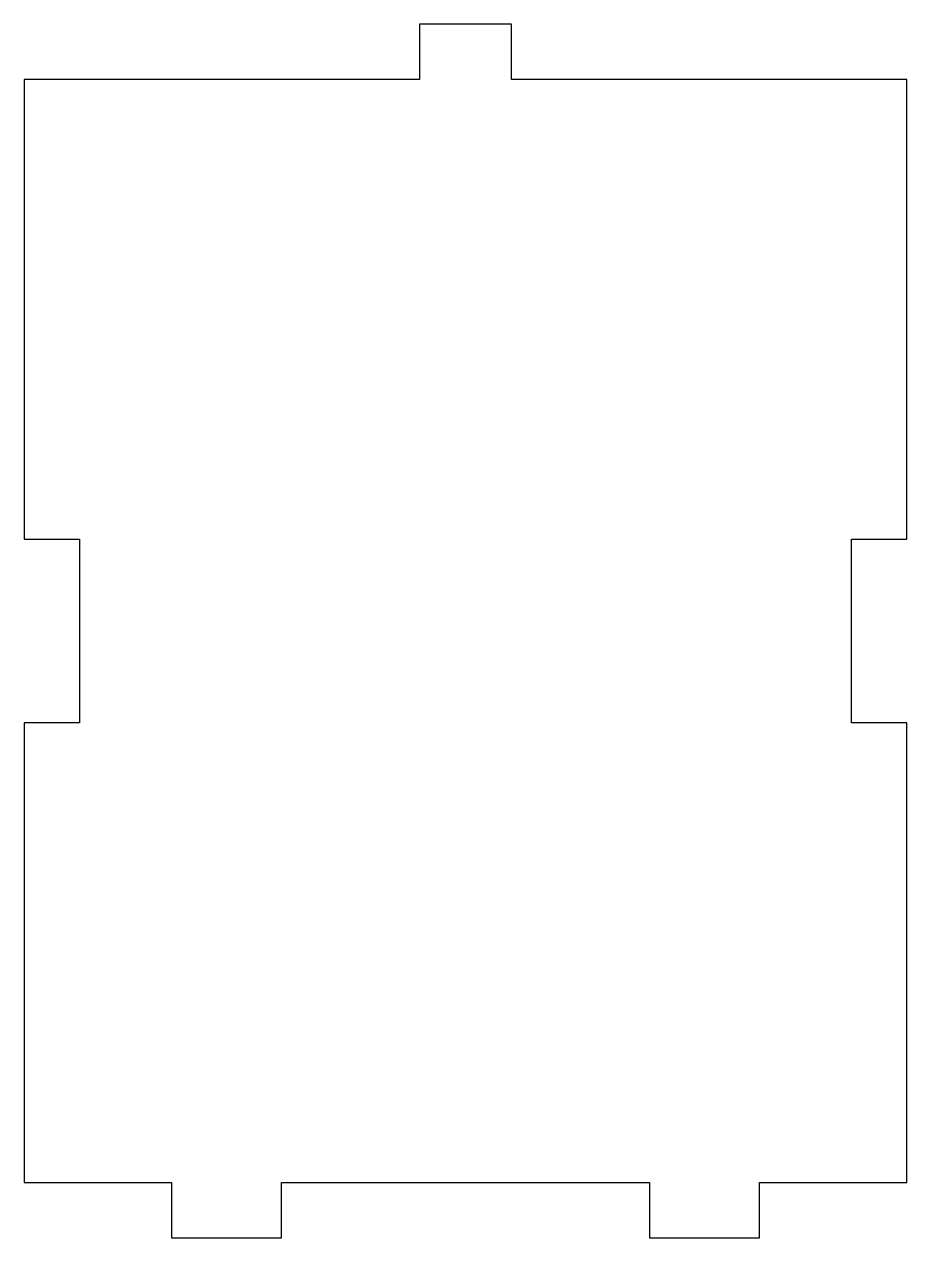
# Model space of a CAD drawing. Header units: millimetres. Extents: x -48 to 0, y 0 to 66.
import ezdxf

# ---------------------------------------------------------------- set-up
doc = ezdxf.new("R2010")
doc.units = ezdxf.units.MM

msp = doc.modelspace()

# ---------------------------------------------------------------- linework, layer by layer
msp.add_lwpolyline([(-26.5, 63), (-48, 63), (-48, 38), (-45, 38), (-45, 28), (-48, 28), (-48, 3), (-40, 3), (-40, 0), (-34, 0), (-34, 3), (-14, 3), (-14, 0), (-8, 0), (-8, 3), (0, 3), (0, 28), (-3, 28), (-3, 38), (0, 38), (0, 63), (-21.5, 63), (-21.5, 66), (-26.5, 66)], close=True)

doc.saveas('drawing.dxf')
